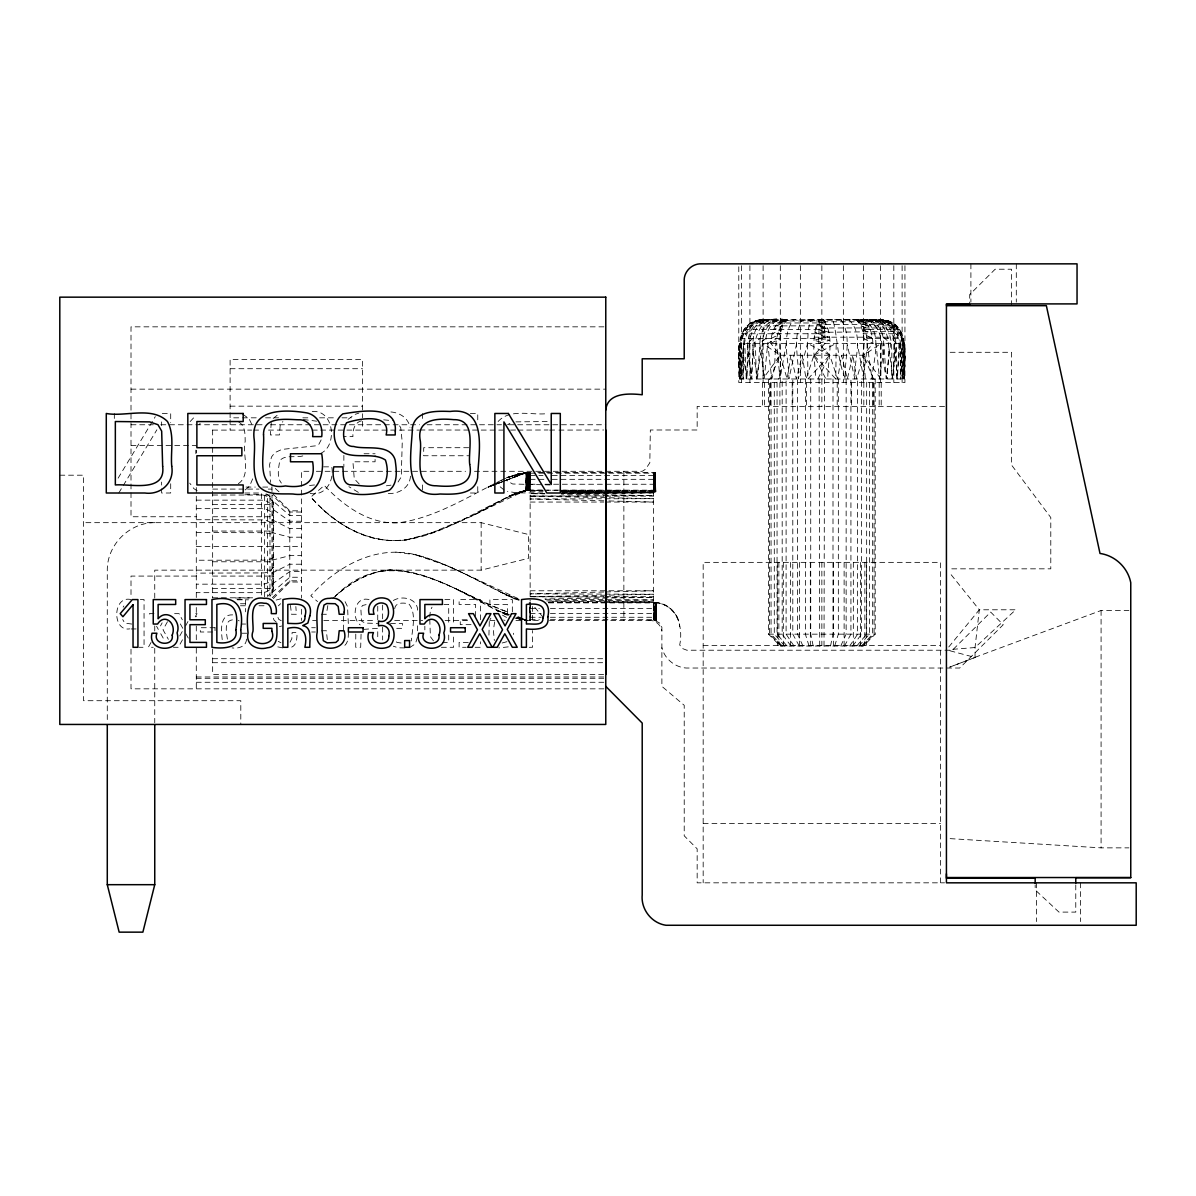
<?xml version="1.0" encoding="UTF-8"?>
<svg xmlns="http://www.w3.org/2000/svg" width="1196" height="1196" viewBox="0 0 1196 1196"><rect width="100%" height="100%" fill="white"/><g stroke="black" fill="none" stroke-linecap="round" stroke-linejoin="round"><path stroke-width="0.75" stroke-dasharray="5 3.75" d="M530.142 602.649L530.142 620.455L530.082 602.649L530.067 620.455L529.185 602.649M561.447 493.47L653.524 493.006L653.569 472.375L653.524 620.455L653.524 602.605L653.719 620.455L653.629 602.605L654.272 620.455L654.765 602.605C676.054 603.008 683.708 626.166 679.687 644.973L682.572 648.576L686.893 650.22L952.345 650.22L990.692 612.098L1003.25 624.716L959.7 668.026L686.22 668.026C674.768 667.278 664.632 658.802 661.881 647.664M904.251 378.983C904.61 359.039 911.427 320.528 880.51 319.646L763.212 319.646C732.296 320.528 739.113 359.039 739.472 378.983L904.251 378.983C904.221 359.159 911.203 320.767 880.51 319.646C910.291 321.739 903.04 359.383 904.131 378.983L904.281 343.372L739.442 343.372L739.591 378.983C740.847 359.533 733.298 321.649 763.212 319.646C732.52 320.767 739.502 359.159 739.472 378.983M322.516 509.137C344.882 529.933 375.125 544.016 406.162 539.904C448.799 530.83 486.548 507.478 526.21 490.435L526.3 472.51L526.345 490.42C476.681 505.43 430.216 550.564 374.677 538.454C349.396 532.504 327.854 516.209 310.825 497.088L324.28 485.427C343.611 505.848 369.265 524.64 398.776 522.787C437.258 517.42 470.417 494.995 504.802 478.624M653.539 492.812L653.569 472.375L653.539 492.812L561.447 493.44L653.584 492.632L609.362 492.318M653.689 492.468L653.719 472.375L653.644 492.528L561.492 491.945L655.871 492.064L655.034 472.375L537.512 472.375M653.958 620.455L653.898 602.59M561.776 491.81L654.825 491.915L654.646 472.375L653.883 492.259L561.537 491.885L653.988 492.169L653.958 472.375L653.988 492.169M654.272 620.455L654.451 602.59L653.524 602.605L655.797 602.649L655.797 620.455L655.543 602.635L653.749 602.59M474.513 514.684L515.356 493.32L526.15 490.45L526.3 472.51L526.21 490.435L509.137 496.086L474.513 514.684L427.346 534.672M655.797 490.181L528.722 490.181L518.959 492.064L509.137 496.086L526.345 490.42L526.524 472.495L530.142 472.375L530.142 601.319M528.423 490.196L528.109 472.375L517.39 474.079L527.66 472.405L527.81 490.255L528.722 490.181L528.632 472.375L528.722 490.181L518.959 492.064L527.092 490.33L527.032 472.45L526.928 490.345L509.137 496.086L526.958 490.345L527.032 472.45L507.239 477.458L517.39 474.079L527.481 472.42L527.556 490.285L518.959 492.064L528.722 490.181L529.125 472.375L529.185 490.181L529.544 472.375L529.574 490.181L529.873 472.375M528.034 490.225L528.109 472.375L527.81 490.255L527.705 472.405L517.39 474.079M530.067 472.375L529.888 490.181L530.067 472.375L530.082 490.181L544.928 490.196M653.644 492.528L653.719 472.375M856.067 319.646C870.763 334.162 861.778 362.164 856.575 378.983L852.927 355.242L847.306 378.983L841.55 355.242L837.663 378.983L829.77 355.242L818.617 343.372L819.245 320.962L823.82 320.184C835.107 337.152 827.542 360.235 827.796 378.983M505.639 478.28L487.998 487.206L526.733 472.48L526.614 490.39L509.137 496.086L526.778 490.36L526.868 472.465L507.239 477.458L527.481 472.42L527.376 490.3L518.959 492.064M527.556 490.285L527.66 472.405M548.56 602.635L656.185 602.679L656.35 620.455L656.455 602.694L653.524 602.605L655.438 602.635L655.034 620.455L660.327 623.475L661.881 627.302L661.881 686.355L684.217 705.296L684.217 835.81L697.163 848.846L697.163 882.827L944.556 882.827M903.04 343.372L902.816 378.983C899.542 359.817 906.673 333.52 887.342 320.962L880.51 319.646M527.092 490.33L527.301 472.435L507.239 477.458M561.567 491.586L655.827 491.033L654.825 491.915L655.034 472.375L655.707 492.005L655.827 491.033L561.567 490.689M655.991 602.664L655.797 620.455L656.185 602.679C666.949 603.233 679.343 613.952 679.687 626.555M655.273 602.62L655.034 620.455L654.795 602.605L605.639 602.455M814.222 337.167L899.556 337.227L901.037 333.744L897.299 331.516L824.986 332.279L815.747 327.958L818.348 321.799L821.532 319.646L871.45 319.646C899.631 322.696 889.51 360.968 891.962 378.983C894.055 359.996 905.163 326.149 877.744 319.646L883.59 320.453L895.445 325.865L891.05 327.958L815.747 327.958C811.935 344.717 814.745 362.104 815.926 378.983M903.997 343.372L903.159 378.983C902.038 359.607 909.648 321.32 879.538 319.646C906.194 325.013 898.779 360.16 900.887 378.983L902.218 343.372M741.505 343.372L742.836 378.983C744.944 360.16 737.528 325.013 764.184 319.646C734.075 321.32 741.684 359.607 740.563 378.983L739.726 343.372M866.921 319.646C897.314 320.139 886.67 361.341 887.372 378.983C879.269 361.252 888.807 329.782 866.921 319.646L857.338 319.975L863.004 320.962L888.344 320.962M348.38 632.43C348.38 637.513 348.156 644.3 342.789 646.752M823.82 320.184L810.305 320.962L808.317 329.498L807.539 343.372L798.225 378.983C799.511 360.19 791.887 338.543 801.574 320.962L807.509 319.646L823.82 320.184L822.19 319.646M787.656 319.646C772.855 332.428 784.561 362.777 778.372 378.983M355.78 634.089L355.72 647.29L360.684 647.29L361.102 633.177M875.487 320.962L874.919 319.646C902.98 324.041 892.62 360.684 892.934 378.983L888.329 343.372M841.311 320.184C852.688 337.197 843.733 360.25 845.497 378.983C837.14 360.146 838.172 339.425 832.939 320.184M898.973 343.372L897.463 378.983L894.309 343.372M796.7 343.372L788.882 378.983C789.211 359.936 780.345 336.27 793.725 319.646L801.574 320.962M824.014 646.034L824.627 378.983M785.368 320.962L781.721 319.646C772.197 320.274 767.085 329.991 765.859 338.438L767.727 343.372L771.734 378.983C778.491 360.968 770.359 335.657 785.368 320.962L793.725 319.646M821.532 319.646L824.373 320.184L825.105 343.372L813.953 355.242L806.059 378.983L802.172 355.242L796.416 378.983L790.795 355.242L787.147 378.983L780.076 355.242L770.867 343.372C771.046 335.119 773.363 325.716 780.719 320.962L786.385 319.975C749.444 310.99 754.377 357.574 750.789 378.983C751.103 360.684 740.743 324.041 768.804 319.646L768.236 320.962M849.997 319.646L849.339 320.184C864.663 335.239 853.436 360.758 854.841 378.983L847.022 343.372M760.208 338.438L757.517 378.983C755.648 360.983 742.282 322.8 772.272 319.646L771.824 320.962C765.156 324.236 761.433 331.367 760.208 338.438L753.061 343.372L751.761 378.983C749.548 360.146 738.56 326.089 765.978 319.646L756.38 320.962M749.399 343.372L746.259 378.983L744.749 343.372M429.753 617.181L430.396 610.244L432.025 607.164M856.859 320.184C875.367 333.295 863.063 361.102 863.721 378.983L857.383 343.372M893.696 332.279L902.532 338.438L900.334 343.372L896.686 378.983L896.178 343.372L890.796 337.227M862.002 319.646C885.16 328.945 872.557 361.536 871.989 378.983L867.1 343.372M869.836 320.184C892.769 329.991 880.749 361.192 879.509 378.983L875.995 343.372M269.967 496.475L269.967 596.341L271.851 593.889L273.436 587.954L273.436 504.876C273.406 499.629 269.698 494.8 264.645 493.41L264.645 597.611M273.436 586.533L271.851 592.274L267.5 596.46L267.5 494.591M273.436 582.392C273.346 588.477 267.321 592.738 261.565 592.663L196.294 592.663M786.34 343.372L780.001 378.983L776.623 343.372M417.389 637.169L415.475 643.777L409.794 647.514M271.253 422.637L270.371 434.955L279.43 434.955L280.208 424.999L282.884 421.56M273.436 575.784C273.032 581.51 266.618 584.186 261.565 584.171L196.294 584.171M830.517 646.034L832.999 634.164L832.999 378.983M489.284 621.412L488.865 638.156M252.655 478.863L249.62 486.084L245.045 490.031M410.452 476.172C409.914 487.654 398.597 494.157 388.012 493.5M273.436 567.188L269.967 571.374L264.645 572.914L196.294 573.123M394.695 608.734C395.383 601.857 404.069 602.739 408.838 603.86C416.821 613.129 412.186 629.574 411.289 640.951M246.511 639.083C246.331 646.692 238.258 648.83 232.054 647.903M834.673 646.034L838.336 634.164L838.336 378.983M321.141 439.904L318.958 444.135L315.505 445.854L281.912 449.412L274.811 452.641L271.492 457.007L269.608 464.616L270.64 482.407M770.239 378.983L780.076 355.242L863.647 355.242L881.138 343.372L880.854 378.983L863.647 355.242L872.856 343.372C872.676 335.119 870.359 325.716 863.004 320.962L858.578 320.976L865.695 322.98L892.694 322.98M840.743 646.034L846.14 634.164L846.14 378.983M494.651 621.89L493.38 630.143L494.322 640.473M817.825 378.983L829.77 355.242L807.539 343.372L807.928 378.983L829.77 355.242M273.436 557.157L271.851 558.696L264.645 560.132L196.294 560.236M327.824 605.595L326.359 614.266L321.47 614.266M123.143 607.149L123.891 605.968M160.503 625.927L162.148 622.862M185.589 625.927L188.056 621.322M844.466 646.034L850.924 634.164L850.924 378.983M167.47 621.711L163.015 629.754L168.352 639.322M195.232 616.867L197.026 613.653L192.167 613.653M182.495 639.77L178.309 647.29L173.42 647.29M151.055 642.431L148.334 647.29L153.223 647.29M179.774 635.928L183.407 629.425L179.011 621.546M190.134 421.56L195.92 415.401M118.763 493.006L156.885 429.798M118.135 478.146L155.301 416.627M489.941 619.707L490.913 618.153M278.384 605.804L280.611 603.711M849.668 646.034L857.622 634.164L857.622 378.983M852.718 646.034L861.539 634.164L861.539 378.983M948.772 646.976L979.3 609.781L1015.703 609.781L975.039 647.529L949.998 649.548M856.71 646.034L866.666 634.164L866.666 378.983M498.104 421.515C510.438 407.866 532.429 415.849 548.261 413.472M824.881 327.958L816.943 324.415L887.656 324.415L889.032 322.815L891.633 322.98M858.863 646.034L869.432 634.164L869.432 378.983M273.181 418.421L278.459 414.279M198.984 424.7L200.166 423.444M861.374 646.034L872.661 634.164L872.661 378.983M398.059 482.003L401.258 476.95L402.245 442.161L400.72 427.615L398.059 423.743M862.495 646.034L874.097 634.164L874.097 378.983M875.203 378.983L875.203 634.164L863.348 646.034L780.375 646.034L768.52 634.164L768.52 378.983M273.256 598.553L289.791 582.018L301.407 582.018M348.036 419.348L354.479 414.564L358.86 413.113M752.688 338.438L747.545 343.372L747.037 378.983C743.703 359.607 735.226 321.335 765.978 319.646M332.623 598.643C347.901 584.201 366.858 572.196 388.177 570.029C431.502 569.326 468.294 598.718 507.792 612.053C470.192 597.97 435.209 573.975 394.531 569.819C372.674 569.954 352.82 581.047 336.629 594.935M335.314 596.281C388.565 540.622 453.912 589.523 508.345 615.536M271.985 592.663L289.791 577.249L301.407 577.249M765.859 338.438L759.819 343.372L764.214 378.983L767.727 343.372L776.907 338.438M290.045 642.147L291.824 638.694L292.108 632.609L296.997 632.609C297.086 638.186 296.847 646.647 289.776 647.619M506.969 641.684L502.096 643.014M271.985 584.171L289.791 571.583L301.407 571.583M238.333 483.692C251.594 474.842 241.981 453.972 245.195 441.279C245.001 434.462 245.539 425.342 238.333 421.784M776.802 319.646C754.332 329.588 765.051 360.893 762.869 378.983L780.076 355.242L762.585 343.372L756.35 378.983L755.394 343.372M393.335 600.497C403.157 594.591 420.08 599.301 417.359 613.503M507.582 424.7L509.915 423.369M276.171 600.048L282.555 598.359M813.953 355.242L836.183 343.372L835.795 378.983L813.953 355.242L825.898 378.983M770.867 343.372L780.255 338.438M271.985 573.123L289.791 564.213L301.407 564.213M771.181 338.438L780.734 333.759L772.123 333.744L781.496 329.498L773.633 329.498L782.528 325.865M320.244 453.553C338.034 446.467 334.162 408.613 311.663 411.648M361.461 420.857C354.435 422.397 352.581 430.411 352.925 436.63L343.865 436.63M526.778 490.36L526.733 472.48L487.998 487.206L526.524 472.495L526.21 490.435M487.998 487.206L526.569 472.495M975.039 657.307L1101.082 610.483L1128.904 610.483M775.636 325.865L783.754 322.995L778.028 322.98L785.144 320.976L780.719 320.962M508.285 646.872L498.777 647.903M363.674 629.365L377.742 628.334L377.742 640.398M818.617 343.372L829.71 340.232L818.647 338.438L739.965 338.438M406.162 539.904L435.793 531.697M506.327 477.847L526.105 472.54L526.105 490.45L526.105 472.54L526.076 490.45M271.985 560.236L289.791 555.632L301.407 555.632M279.43 626.599L281.658 626.016M154.747 598.12L154.747 570.148L481.151 570.148L528.617 558.278L528.617 534.537L481.151 522.667L83.541 522.667M366.096 604.623L362.538 605.475L360.818 608.211L361.581 621.113L365.184 623.101L377.742 623.445M751.028 322.98L819.081 322.98L825.375 321.799L819.245 320.962L755.379 320.962M747.156 325.865L818.931 325.865L826.78 324.415L819.081 322.98M232.398 619.857C223.189 620.963 226.851 634.254 227.599 640.473M743.927 329.498L818.797 329.498L827.976 327.958L818.931 325.865M755.603 320.962L764.184 319.646M759.654 320.962L768.804 319.646M741.49 333.744L818.707 333.744L828.888 332.279L818.797 329.498M386.383 485.8L391.017 485.142M771.824 320.962L781.721 319.646M154.747 522.667C129.347 522.517 107.117 544.733 107.281 570.148L107.281 722.758M526.345 490.42L526.315 472.51M761.912 320.962L772.272 319.646M818.647 338.438L829.501 337.167L818.707 333.744M309.54 485.486L316.178 484.769M517.988 598.523L448.246 566.127L415.072 554.615C375.484 544.718 336.435 566.74 310.825 595.743L317.553 601.573M369.041 599.585C354.18 595.713 351.235 618.452 360.205 624.925M131.067 599.585C112.648 594.965 111.811 631.832 129.706 628.872M409.256 539.411C371.358 546.049 334.985 524.865 310.825 497.088M232.652 614.879C219.242 614.176 221.275 631.368 222.262 639.92M302.797 455.915C295.771 458.143 285.037 454.196 279.759 460.714C278.683 467.651 276.426 477.144 281.374 483.079M528.228 490.211L528.109 472.375L528.722 490.181M774.051 320.962L786.385 319.975M310.183 493.455C325.985 496.37 334.282 480.284 331.77 466.844L322.711 466.844M515.925 421.874L548.471 421.53M603.801 592.02L530.142 593.859L653.524 594.248L530.142 596.714L653.524 597.402L544.868 598.957M605.639 591.975L653.524 590.779L530.142 590.779M544.868 493.574L530.142 493.649L544.868 493.873M546.707 600.915L653.524 599.988L544.868 599.271M321.53 630.785L326.359 630.74L327.375 640.338M530.142 491.765L543.074 491.691M603.801 500.81L530.142 498.971L653.524 498.672L530.142 496.116L653.524 495.563L561.447 494.142M548.56 602.171L653.524 601.767L548.56 601.169M889.032 322.815L883.68 321.784L818.348 321.799L824.732 324.415M865.695 322.98L859.969 322.995L868.087 325.865M902.233 333.744L862.989 333.759L872.542 338.438L903.757 338.438M561.552 490.524L655.812 490.39L546.766 490.211M883.68 321.784L883.59 320.453L879.329 320.184L819.903 320.184L824.552 321.784M896.566 325.865L861.195 325.865L870.09 329.498L899.796 329.498M603.905 326.837L131.007 326.837L131.007 516.747L196.294 516.747M870.09 329.498L862.226 329.498L871.6 333.744M824.986 332.279L814.835 332.279L825.076 337.227L814.013 340.232L825.105 343.372M872.542 338.438L863.467 338.438L872.856 343.372M950.147 352.297L1011.547 352.297L1011.547 465.035L1050.791 517.539L1050.791 568.833L950.147 568.833M230.11 368.712L362.508 368.712M131.007 389.149L605.774 389.149M230.11 406.162L362.508 406.162M944.556 406.401L697.163 406.401L697.163 429.992L650.34 429.992L649.817 462.792L645.541 469.251L642.207 471.299L473.048 471.299M162.267 413.472L170.699 413.472L170.699 422.726M470.372 413.472L477.757 413.472L477.757 420.872M256.213 417.823L230.11 417.823L230.11 359.413L362.508 359.413L362.508 417.823M265.542 417.823L278.593 417.823M302.842 417.823L310.287 417.823M319.616 417.823L334.536 417.823M341.996 417.823L351.325 417.823M131.007 424.759L153.357 424.759M160.802 424.759L263.195 424.759M270.64 424.759L419.587 424.759M427.032 424.759L501.513 424.759M508.958 424.759L605.774 424.759M212.649 430.097L251.743 430.097M253.597 430.097L261.057 430.097M268.502 430.097L318.764 430.097M320.633 430.097L419.318 430.097M420.005 429.992L503.097 430.097M510.543 430.097L516.463 429.992M517.988 430.097L547.992 429.992M549.652 430.097L557.276 429.992M558.951 430.097L603.651 429.992M131.007 445.525L196.294 445.525L196.294 452.836M468.683 447.708L423.698 447.708L423.698 455.751L468.683 455.751M364.062 453.747L375.081 453.747M308.867 471.299L301.407 471.299L301.407 598.075M316.342 471.299L465.588 471.299M530.142 473.182L653.524 473.182M59.8 475.201L83.541 475.201L83.541 700.707L240.8 700.707L240.8 724.447M530.142 475.545L543.029 475.545M552.238 475.545L653.524 475.545M530.142 479.327L544.868 479.327M552.238 479.327L653.524 479.327M530.142 484.245L537.512 484.245M544.868 484.245L653.524 484.245M550.235 484.948L512.665 483.991L506.147 480.344M246.017 487.071L255.301 487.071M262.716 487.071L271.985 487.071L271.985 493.529M212.649 489.089L259.009 489.089M268.278 489.089L271.985 489.089M244.791 493.006L261.565 493.006L261.565 598M470.372 493.006L477.757 493.006L477.757 485.606M542.745 493.006L516.478 492.872L507.493 491.332M244.791 494.815C254.374 494.098 272.808 492.019 273.436 506.282M212.649 495.024L271.985 495.024M530.142 496.116L603.801 496.116M605.639 496.116L653.524 496.116M196.294 500.152L261.565 500.152C267.321 500.078 273.346 504.338 273.436 510.438M530.142 502.051L603.801 502.051M605.639 502.051L653.524 502.051L605.639 500.855M212.649 504.443L271.985 504.443M196.294 508.644L261.565 508.644C266.618 508.629 273.032 511.305 273.436 517.031M273.256 494.277L289.791 510.812L301.407 510.812M301.407 512.023L289.791 512.023L271.985 494.815L271.985 598L289.791 580.808L301.407 580.808M301.407 515.581L289.791 515.581L271.985 500.152M212.649 516.747L271.985 516.747M196.294 519.707L264.645 519.916L271.851 522.667L273.436 525.642M301.407 521.232L289.791 521.232L271.985 508.644M301.407 528.602L289.791 528.602L271.985 519.707M212.649 531.054L271.985 531.054M196.294 532.594L264.645 532.698L271.851 534.119L273.436 535.659M301.407 537.198L289.791 537.198L271.985 532.594M196.294 546.408L301.407 546.408M212.649 561.776L271.985 561.776M196.294 576.083L131.007 576.083L131.007 598.269M212.649 576.083L271.985 576.083M212.649 588.372L271.985 588.372M530.142 596.714L603.801 596.714M605.639 596.714L653.524 596.714M212.649 597.806L253.447 597.806M235.463 598L250.383 598M140.336 599.585L144.058 599.585L144.058 647.29L139.155 647.29M236.972 599.585L245.614 599.585L245.614 611.814M444.867 599.585L453.613 599.585L453.613 625.269M237.331 599.824L248.514 599.824M548.56 602.859L653.524 602.859M240.456 603.741L247.871 603.741M443.925 604.473L448.709 604.473L448.709 624.342M240.456 605.759L246.017 605.759M259.009 605.759L266.424 605.759M530.142 608.585L539.351 608.585M550.399 608.585L653.524 608.585M530.142 613.503L541.19 613.503M550.399 613.503L653.524 613.503M153.985 613.653L149.515 613.653L151.279 616.807M174.601 613.653L179.071 613.653L182.33 619.797M530.142 617.271L541.19 617.271M550.399 617.271L653.524 617.271M467.098 619.767L460.266 619.767L460.266 624.656L473.93 624.656M530.142 619.648L539.351 619.648M550.399 619.648L653.524 619.648M312.605 620.455L316.342 620.455M323.802 620.455L376.037 620.455M394.695 620.455L422.681 620.455M445.062 620.455L469.31 620.455M489.837 620.455L495.428 620.455M515.954 620.455L538.335 620.455M549.532 620.455L656.559 620.455L656.559 602.709L655.797 602.649L656.499 620.455L656.544 602.709C666.232 603.816 674.738 610.409 678.207 619.498M390.464 623.445L402.379 623.445L402.379 628.334L395.398 628.334M241.263 624.043L245.614 624.043M311.678 627.721L315.355 627.721M131.067 628.947L139.155 628.947M311.678 631.996L315.355 631.996M241.936 633.222L246.825 633.222M768.52 634.164L875.203 634.164M442.326 642.402L448.709 642.402L448.709 633.372M468.294 642.402L459.115 642.402L459.115 647.29L466.246 647.29M703.173 645.451L940.549 645.451M441.369 647.29L453.613 647.29L453.613 634.448M475.171 647.29L480.523 647.29L480.523 641.789M529.26 647.29L532.534 647.29L532.534 630.606M404.771 647.903L398.313 647.813L393.335 646.199M212.649 658.712L603.636 658.712M212.649 662.704L603.636 662.704M603.636 674.395L212.649 674.395L212.649 648.277M196.294 676.966L603.905 676.966M196.294 678.296L603.905 678.296M196.294 682.273L603.905 682.273M603.905 688.836L131.007 688.836L131.007 648.172M703.173 823.476L940.549 823.476M950.147 838.635L1101.082 847.859L1128.904 847.859M548.56 602.291L603.801 602.455M561.462 491.99L607.523 492.304M648.187 620.455C654.586 619.663 660.88 624.417 661.881 630.785M282.69 647.903L276.246 646.558M303.321 419.512L316.611 421.171M871.45 319.646L879.329 320.184M857.338 319.975L869.671 320.962M655.797 602.649L656.35 620.455M401.094 643.014L397.027 642.446L394.68 640.338M131.769 624.043L124.788 623.101L122.725 619.603M383.692 419.841L392.617 420.678M395.801 552.074L416.447 554.944M874.919 319.646L884.068 320.962M879.538 319.646L888.12 320.962M517.943 618.601L524.521 619.827M516.388 617.241L527.152 620.38L514.654 617.988L527.615 620.425M514.654 617.988L527.436 620.41M517.748 618.362L526.076 620.29L517.584 617.435L526.18 620.305M390.928 411.947C399.763 412.665 408.374 418.047 409.959 427.271M949.998 650.788L975.039 657.456L975.039 647.529L979.3 609.781L949.818 573.063M519.064 600.377C484.126 586.1 452.297 563.63 415.072 554.615C451.49 564.482 483.812 583.992 517.449 600.272M508.749 615.013L502.051 613.07L509.167 615.148M523.429 619.334L526.988 620.365M523.295 619.319L526.793 620.35M517.868 616.553L526.464 620.32L517.748 617.734L526.614 620.335M517.763 617.734L526.494 620.335L523.011 618.81M502.514 615.192L506.566 617.435M503.725 620.021L505.011 620.425M280.955 642.775L278.264 641.355M509.137 614.595L497.073 610.588L457.066 589.523L461.671 591.676M517.763 617.45L526.39 620.32M509.018 614.58L497.073 610.588L509.033 614.58L497.073 610.588L511.096 616.837M517.554 617.435L526.076 620.29M281.224 620.724L278.638 619.244L277.487 616.045M505.818 595.04L519.617 599.973M887.656 324.415L898.63 329.498L897.299 331.516L891.05 327.958M358.381 492.378L348.873 486.667M500.332 592.065L519.214 599.63M807.509 319.646L810.305 320.962M238.273 620.425L239.17 620.888M279.012 491.84L271.881 485.397M242.624 414.145L249.067 418.72L252.7 426.329M197.161 490.764L193.916 488.671L189.716 483.124M504.069 489.971L498.568 485.531M359.204 483.991L354.255 478.774L352.925 461.791L375.081 461.791L375.081 455.347M433.445 640.847L430.396 636.646L429.753 618.975M276.306 622.159L274.048 620.141L272.838 616.658M883.291 337.227L890.661 343.372L886.206 378.983L883.904 343.372M781.227 646.034L769.626 634.164L769.626 378.983M782.348 646.034L771.061 634.164L771.061 378.983M784.86 646.034L774.29 634.164L774.29 378.983M787.013 646.034L777.056 634.164L777.056 378.983M534.776 607.314L542.625 616.702M791.005 646.034L782.184 634.164L782.184 378.983M345.091 601.663L347.558 606.716L348.38 625.254M794.054 646.034L786.101 634.164L786.101 378.983M185.843 633.745L188.37 638.26M160.757 633.745L164.973 641.28M156.571 626.27L158.321 629.425M799.257 646.034L792.798 634.164L792.798 378.983M802.979 646.034L797.583 634.164L797.583 378.983M873.484 378.983L863.647 355.242L865.351 378.983M809.049 646.034L805.386 634.164L805.386 378.983M290.464 605.385L291.495 614.266L296.384 614.266L295.846 606.551M813.205 646.034L810.724 634.164L810.724 378.983M819.708 646.034L819.096 378.983M740.683 343.372L740.907 378.983L743.389 343.372L743.389 378.983M654.646 472.375L654.75 491.93M654.272 472.375L654.391 491.99M527.301 472.435L527.361 490.3M526.404 472.51L526.569 490.39M526.913 472.465L526.928 490.345M1101.082 610.483L1101.082 847.859M1080.422 882.827L1080.422 921.578M1075.772 884.935L1075.772 912.1L1058.953 912.1L1035.168 889.884L1035.168 884.89M1036.498 882.827L1036.498 921.578M1016.301 263.853L1016.301 302.08M1011.547 305.683L1011.547 269.22L995.147 269.22L969.702 294.56L969.702 304.606M970.898 263.853L970.898 302.08M940.549 882.827L940.549 562.359L703.173 562.359L703.173 882.827M904.938 265.706L904.938 382.541L738.784 382.541L738.784 265.706M902.113 265.706L902.113 382.541M900.334 343.372L900.334 378.983M893.816 265.706L893.816 382.541M881.213 382.541L881.213 406.401M880.615 265.706L880.615 382.541M879.18 382.541L879.18 406.401M873.259 382.541L873.259 406.401M866.367 562.359L866.367 645.451M864.858 562.359L864.858 645.451M863.826 382.541L863.826 406.401M863.407 265.706L863.407 382.541M860.402 562.359L860.402 645.451M853.331 562.359L853.331 645.451M851.537 382.541L851.537 406.401M844.122 562.359L844.122 645.451M843.359 265.706L843.359 382.541M837.215 382.541L837.215 406.401M833.388 562.359L833.388 645.451M821.861 265.706L821.861 406.401M821.861 562.359L821.861 645.451M810.335 562.359L810.335 645.451M806.508 382.541L806.508 406.401M800.363 265.706L800.363 382.541M799.601 562.359L799.601 645.451M792.186 382.541L792.186 406.401M790.392 562.359L790.392 645.451M783.32 562.359L783.32 645.451M780.315 265.706L780.315 382.541M779.897 382.541L779.897 406.401M778.865 562.359L778.865 645.451M777.355 562.359L777.355 645.451M770.463 382.541L770.463 406.401M764.543 382.541L764.543 406.401M763.108 265.706L763.108 382.541M762.51 382.541L762.51 406.401M749.907 265.706L749.907 382.541M741.61 265.706L741.61 382.541M623.864 471.299L623.864 620.455M532.534 606.492L532.534 621.337M513.562 633.222L513.562 634.463M512.337 611.814L512.337 599.585L489.897 599.585L489.897 604.473L507.448 604.473L507.448 615.163M481.151 522.667L481.151 570.148M480.523 619.767L480.523 599.585L459.115 599.585L459.115 604.473L475.634 604.473L475.634 618.063M424.849 626.211L424.849 629.873M422.382 413.472L422.382 421.53M422.382 484.948L422.382 491.392M417.509 625.792L417.509 631.144M382.645 605.086L382.645 619.767M382.645 627.108L382.645 639.95M377.742 606.193L377.742 621.711M362.508 421.306L362.508 429.992M343.865 455.407L343.865 467.023M343.491 616.299L343.491 630.74M301.407 609.272L301.407 620.455M289.791 510.812L289.791 582.018M273.032 501.797L273.032 591.018M230.11 419.572L230.11 429.992M212.649 429.992L212.649 597.94M196.294 487.52L196.294 598.269M196.294 607.508L196.294 616.747M196.294 625.986L196.294 640.772M196.294 648.172L196.294 688.836M195.875 450.085L195.875 453.658M170.699 483.752L170.699 493.006L161.639 493.006L161.639 482.063M161.639 421.904L161.639 425.552M154.747 625.986L154.747 631.697M154.747 648.322L154.747 722.758M114.323 413.472L114.323 419.078M655.049 602.605L655.034 620.455L654.9 602.605M655.034 472.375L655.617 491.975L655.034 472.375M656.111 602.679L656.111 620.455L656.096 602.664M656.529 602.709L656.499 620.455L656.455 602.694M655.513 602.635L655.438 620.455L655.543 602.635L653.524 602.605L655.572 602.635M975.039 657.456L949.729 667.084L975.039 657.456M543.074 490.554L530.142 490.584L543.074 490.629M215.026 627.721L200.33 627.721L200.33 631.996L215.026 631.996L215.026 627.721"/><path stroke-width="1.5" d="M605.774 410.019C607.523 392.318 629.32 393.349 642.207 394.77L642.207 358.785L684.217 358.785L684.217 279.251C684.74 270.52 692.813 263.344 701.544 263.853L1077.043 263.853L1077.043 303.904L946.425 303.904L946.425 882.827L1136.2 882.827L1136.2 925.27L666.023 925.27C651.73 923.252 640.817 909.364 642.207 894.982L642.207 723.072L605.774 686.355M154.747 724.627L154.747 884.681L142.877 932.147L119.152 932.147L107.281 884.681L107.281 724.627M946.425 304.606L969.702 304.606M946.425 305.683L1046.365 305.683L1100.006 553.464C1115.15 555.572 1127.888 567.681 1130.758 582.721L1130.758 877.7L1075.772 877.7L1075.772 883.126M605.774 429.992L605.774 674.499M1130.758 877.535L946.425 877.535L946.425 873.798M946.425 878.238L1035.168 878.238L1035.168 883.231M107.281 884.681L154.747 884.681M395.293 431.083L395.203 434.955L386.144 434.955C391.526 412.127 357.768 418.824 346.556 422.786C341.981 430.261 341.548 446.885 353.732 446.482C366.096 450.025 389.776 443.088 395.084 459.772C396.549 469.819 398.253 483.154 389.418 490.255C369.265 496.774 327.345 500.242 333.789 466.844L342.848 466.844C343.686 472.794 341.787 482.646 349.396 484.769C360.848 485.128 375.125 489.089 385.217 482.138C388.042 475.38 387.788 466.859 385.411 460.012C374.019 452.492 358.023 458.277 345.315 453.553C330.694 447.767 331.157 422.367 342.893 413.846C359.413 411.364 397.326 403.979 395.293 431.083M263.524 434.806C265.138 453.284 253.432 491.436 285.44 485.95C305.204 488.686 315.998 482.511 312.649 461.791L290.493 461.791L290.493 453.747L321.709 453.747C325.222 474.483 318.345 497.94 293.005 494.008C281.628 493.485 267.276 495.757 258.904 486.249C250.801 472.315 255.675 455.153 254.255 439.964C249.59 408.554 284.259 409.316 305.249 412.635C316.94 414.04 323.279 425.731 321.709 436.63L312.649 436.63C314.04 427.734 307.835 419.093 298.342 419.781C285.769 419.392 263.015 416.193 263.524 434.806M388.76 636.063C389.836 647.574 367.934 644.794 373.466 632.609L368.577 632.609C364.81 646.139 379.222 651.386 389.313 646.558C395.786 641.131 396.205 626.061 386.951 623.011C396.31 620.261 394.964 603.546 387.833 599.181C377.488 594.741 365.841 602.051 369.19 614.266L374.079 614.266C370.655 605.49 380.134 599.809 386.532 604.817C390.389 611.216 389.014 624.237 378.519 620.993L378.519 625.882C385.381 623.998 390.928 628.917 388.76 636.063M469.699 464.362C474.423 487.011 452.267 487.176 436.301 485.785C412.859 486.249 422.083 455.213 420.364 441.279C415.76 418.705 437.631 418.151 453.747 419.661C477.354 419.093 467.89 450.444 469.699 464.362M235.821 629.694C238.557 641.624 225.715 644.255 216.85 642.402L216.85 604.473C235.418 600.078 238.722 613.892 235.821 629.694M344.164 612.053L344.104 614.266L339.201 614.266L338.169 606.402L335.194 603.711L326.792 603.517L323.996 605.071L322.083 614.49L322.083 630.74L323.309 640.682L327.136 642.865L335.837 642.446L338.184 640.338L339.201 630.74L344.044 630.785C351.041 652.926 312.111 654.541 317.179 632.43C317.897 622.055 312.41 598 329.603 598.359C338.124 596.505 345.689 603.307 344.164 612.053M271.911 631.339C278.04 647.754 246.81 647.589 252.954 631.339C254.001 623.011 247.766 599.779 264.017 603.247C269.818 602.5 271.896 608.914 271.298 613.623L276.201 613.653C277.442 606.103 273.002 597.103 264.152 598.359C244.746 594.801 246.899 620.888 248.05 632.923C245.285 644.913 257.185 650.639 267.261 647.813C279.236 646.916 276.739 631.682 276.814 623.445L263.195 623.445L263.195 628.334L271.911 628.334L271.911 631.339M304.95 616.299C306.116 625.957 293.469 623.146 287.817 623.445L287.817 604.473C296.982 603.711 309.002 603.143 304.95 616.299M162.656 466.305C166.02 493.215 130.319 483.618 115.339 484.948L115.339 421.53L149.635 421.874L157.977 424.7L161.669 431.113L162.656 466.305M542.924 618.153C543.373 626.794 531.502 623.295 526.404 624.043L526.404 604.473C537.049 603.083 547.275 604.429 542.924 618.153M172.194 635.166C174.467 647.111 152.086 645.317 156.9 633.222L152.012 633.222C146.824 653.36 183.003 653.315 177.083 632.878C181.912 620.978 166.962 607.882 158.126 618.736L158.126 604.473L175.677 604.473L175.677 599.585L153.238 599.585L153.238 624.043L157.573 624.043C164.629 612.756 176.978 623.49 172.194 635.166M438.932 635.166C441.204 647.111 418.809 645.317 423.638 633.222L418.735 633.222C413.562 653.36 449.726 653.315 443.821 632.878C448.635 620.978 433.7 607.882 424.849 618.736L424.849 604.473L442.4 604.473L442.4 599.585L419.96 599.585L419.96 624.043L424.311 624.043C431.352 612.756 443.716 623.49 438.932 635.166M171.716 466.201C174.646 482.646 160.638 495.308 144.88 493.006L106.28 493.006L106.28 413.472C125.401 417.135 151.937 405.907 167.47 421.515C174.855 435.12 170.43 451.505 171.716 466.201M240.71 629.873C243.924 647.32 224.235 649.398 211.961 647.29L211.961 599.585C236.374 594.606 244.433 607.045 240.71 629.873M412.411 427.66C411.902 450.593 400.914 498.926 440.038 494.008C453.538 494.471 474.737 495.234 477.653 477.787C478.026 454.914 489.314 406.401 450.13 411.454C436.615 410.976 415.431 410.243 412.411 427.66M547.828 616.882C550.16 629.918 535.016 629.784 526.404 628.947L526.404 647.29L521.516 647.29L521.516 599.585C535.673 597.581 552.163 598.434 547.828 616.882M309.839 615.865L307.895 623.041L302.752 625.598C312.769 627.332 309.36 640.608 309.839 647.29L304.875 647.29C308.06 633.177 302.752 624.731 287.817 628.334L287.817 647.29L282.929 647.29L282.929 599.585C295.457 596.445 314.264 599.002 309.839 615.865M486.503 613.653L479.985 625.927L473.392 613.653L468.548 613.653L477.473 629.754L467.681 647.29L472.136 647.29L479.731 633.745L487.265 647.29L492.154 647.29L482.167 629.425L490.958 613.653L486.503 613.653M511.589 613.653L505.071 625.927L498.478 613.653L493.634 613.653L502.559 629.754L492.767 647.29L497.222 647.29L504.802 633.745L512.351 647.29L517.225 647.29L507.239 629.425L516.044 613.653L511.589 613.653M133.04 604.638L122.934 616.702L120.198 613.653L132.293 599.585L137.929 599.585L137.929 647.29L133.04 647.29L133.04 604.638M605.774 297.161L59.8 297.161L59.8 724.447L605.774 724.447L605.774 297.161M243.192 413.472L187.817 413.472L187.817 493.006L243.192 493.006L243.192 484.948L196.877 484.948L196.877 455.751L241.861 455.751L241.861 447.708L196.877 447.708L196.877 421.53L243.192 421.53L243.192 413.472M508.36 413.472L494.86 413.472L494.86 493.006L503.92 493.006L503.92 421.904L546.811 493.006L560.296 493.006L560.296 413.472L551.236 413.472L551.236 484.455L508.36 413.472M206.46 599.585L185.036 599.585L185.036 647.29L206.46 647.29L206.46 642.402L189.94 642.402L189.94 624.656L205.293 624.656L205.293 619.767L189.94 619.767L189.94 604.473L206.46 604.473L206.46 599.585M363.061 627.721L348.38 627.721L348.38 631.996L363.061 631.996L363.061 627.721M465.229 627.721L450.548 627.721L450.548 631.996L465.229 631.996L465.229 627.721M409.555 640.563L404.667 640.563L404.667 647.29L409.555 647.29L409.555 640.563"/></g></svg>
